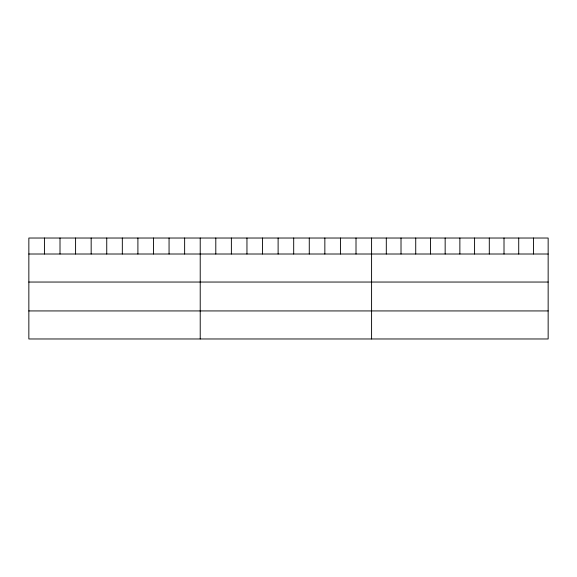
<?xml version="1.0" encoding="UTF-8"?>
<svg xmlns="http://www.w3.org/2000/svg" width="577" height="577" viewBox="0 0 577 577"><rect width="100%" height="100%" fill="white"/><g stroke="black" fill="none" stroke-linecap="round" stroke-linejoin="round"><path stroke-width="0.87" d="M548.15 254.01L548.15 338.973L28.85 338.973L28.85 238.027L548.15 238.027L548.15 254.01L28.85 254.01M28.85 282.045L548.15 282.045M28.85 310.931L548.15 310.931M533.437 238.027L533.437 254.01M518.723 238.027L518.723 254.01M504.009 238.027L504.009 254.01M489.296 238.027L489.296 254.01M474.582 238.027L474.582 254.01M459.869 238.027L459.869 254.01M445.156 238.027L445.156 254.01M430.442 238.027L430.442 254.01M415.728 238.027L415.728 254.01M401.015 238.027L401.015 254.01M386.301 238.027L386.301 254.01M371.588 238.027L371.588 338.973M356.009 238.027L356.009 254.01M340.43 238.027L340.43 254.01M324.851 238.027L324.851 254.01M309.272 238.027L309.272 254.01M293.693 238.027L293.693 254.01M278.114 238.027L278.114 254.01M262.535 238.027L262.535 254.01M246.956 238.027L246.956 254.01M231.377 238.027L231.377 254.01M215.798 238.027L215.798 254.01M200.219 238.027L200.219 338.973M184.64 238.027L184.64 254.01M169.061 238.027L169.061 254.01M153.482 238.027L153.482 254.01M137.903 238.027L137.903 254.01M122.324 238.027L122.324 254.01M106.745 238.027L106.745 254.01M91.166 238.027L91.166 254.01M75.587 238.027L75.587 254.01M60.008 238.027L60.008 254.01M44.429 238.027L44.429 254.01"/></g></svg>
